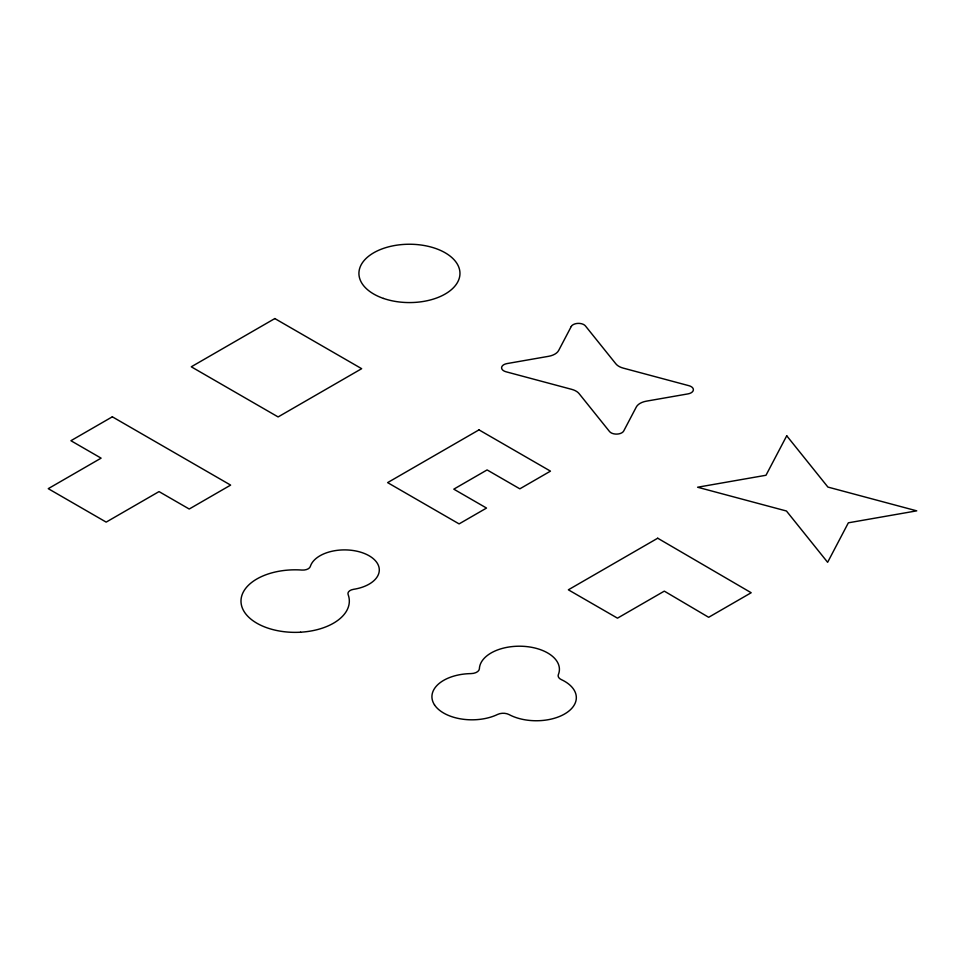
<?xml version="1.0" encoding="UTF-8"?>
<svg xmlns="http://www.w3.org/2000/svg" width="965" height="965" viewBox="0 0 965 965"><rect width="100%" height="100%" fill="white"/><g stroke="black" fill="none" stroke-linecap="round" stroke-linejoin="round"><path stroke-width="1.45" d="M571.256 326.484L558.663 350.476A15.187 8.769 0 0 1 548.53 356.326L506.987 363.588A7.599 4.391 0 0 0 501.607 367.484A7.599 4.391 0 0 0 505.986 371.766L571.702 389.353A15.187 8.769 0 0 1 579.096 393.623L609.554 431.56A7.599 4.391 0 0 0 616.985 434.093A7.599 4.391 0 0 0 623.716 430.993L636.309 407.001A15.187 8.769 0 0 1 646.441 401.151L687.985 393.889A7.599 4.391 0 0 0 693.365 389.993A7.599 4.391 0 0 0 688.974 385.711L623.269 368.123A15.187 8.769 0 0 1 615.875 363.853L585.417 325.917A7.599 4.391 0 0 0 577.987 323.384A7.599 4.391 0 0 0 571.256 326.484M786.728 435.782L765.993 475.263L697.599 487.229L786.451 511.004L827.632 562.306L848.356 522.813L916.75 510.847L827.91 487.072L786.728 435.782M274.832 318.559L191.275 366.796L278.113 416.94L361.67 368.69L274.832 318.559M112.338 416.808L70.915 440.716L101.108 458.146L48.25 488.664L106.174 522.113L159.032 491.595L189.224 509.025L230.635 485.106L112.338 416.808M478.99 429.871L387.616 482.621L459.099 523.899L486.529 508.06L453.791 489.159L487.096 469.919L519.833 488.833L550.472 471.137L478.99 429.871M657.708 538.217L568.361 589.808L617.479 618.167L664.306 591.135L708.66 617.298L751.192 592.739L657.708 538.217M434.503 704.872A40.023 23.112 0 0 0 497.638 714.426A8.661 5.006 0 0 1 509.086 714.582A40.023 23.112 0 0 0 566.6 712.749A40.023 23.112 0 0 0 561.365 679.625A8.661 5.006 0 0 1 558.361 674.583A40.023 23.112 0 0 0 524.49 646.393A40.023 23.112 0 0 0 479.388 668.733A8.661 5.006 0 0 1 470.944 673.606A40.023 23.112 0 0 0 434.503 704.872M300.573 632.208A54.161 31.266 0 0 0 348.1 594.488A7.599 4.391 0 0 1 353.552 589.326A34.74 20.06 0 0 0 379.064 567.613A34.74 20.06 0 0 0 345.554 549.905A34.74 20.06 0 0 0 310.332 566.467A7.599 4.391 0 0 1 301.912 570.062A54.161 31.266 0 0 0 240.997 600.7A54.161 31.266 0 0 0 300.573 632.208M383.503 298.438A50.518 29.167 0 0 0 459.955 273.867A50.518 29.167 0 0 0 384.878 247.921A50.518 29.167 0 0 0 383.503 298.438"/></g></svg>
